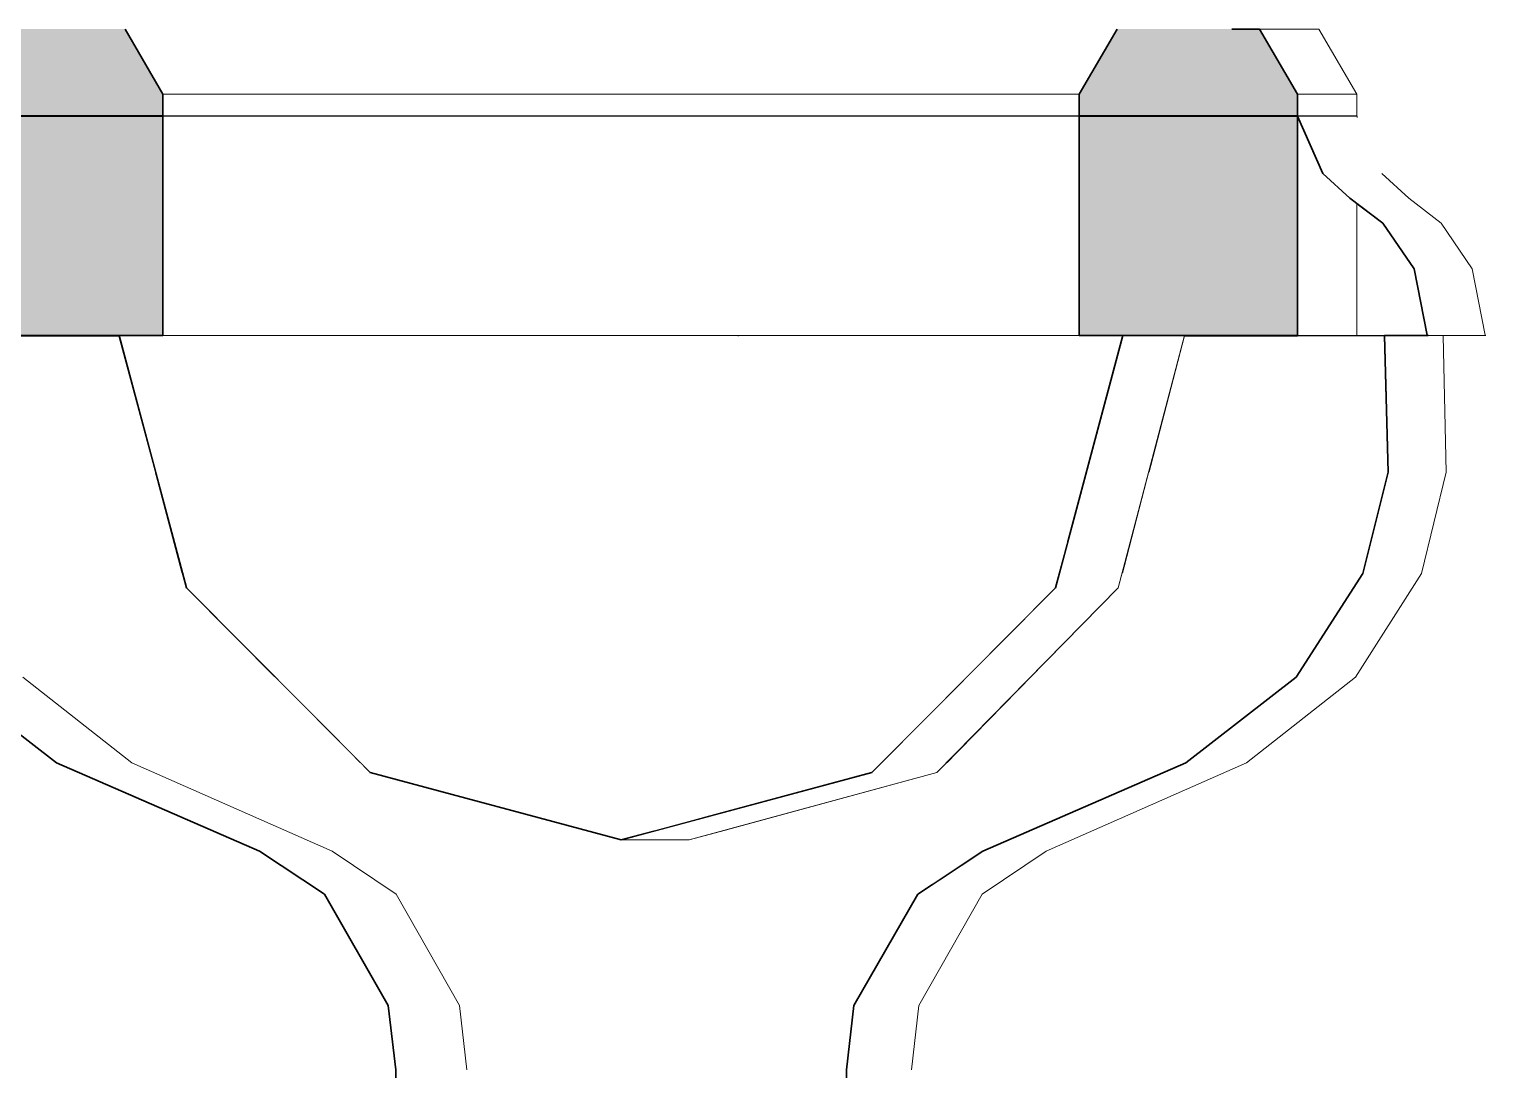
# Model space of a CAD drawing. Header units: millimetres. Extents: x -46169 to 237885, y -84465 to 18123.
# Drawn here: x 173052.6 to 173388.6, y -84152.6 to -83912.6 of the extents above; entities that cross this region are included whole.
import ezdxf

# ---------------------------------------------------------------- set-up
doc = ezdxf.new("R2010")
doc.units = ezdxf.units.MM
doc.header["$MEASUREMENT"] = 0
doc.linetypes.add('Wipeout_Contour', pattern=[1000, 0, -1000])
doc.layers.add('New_A-25-M_Wall_Ext', color=7, linetype='Continuous')
for name, color, linetype, lineweight, true_color in [('New_A-25-M_Wall_Ext_Pen_No__104', 7, 'Continuous', 15, 0xa6a6a6), ('New_A-25-M_Wall_Ext_Pen_No__44', 7, 'Continuous', 35, 0x444444), ('New_A-25-M_Wall_Ext_Pen_No__75', 7, 'Continuous', 20, 0x606060)]:
    doc.layers.add(name, color=color, linetype=linetype, lineweight=lineweight, true_color=true_color)

# ---------------------------------------------------------------- blocks, each defined once
blk = doc.blocks.new('Section Elem_247_3', base_point=(129666.67, -84332.61))
at = {"color": 254, "linetype": 'Wipeout_Contour', "lineweight": 0, "ltscale": 769570.85248}
blk.add_wipeout([(173100.54, -83983.22), (173113.39, -83983.22), (173113.39, -83932.64), (173100.54, -83932.64)], dxfattribs=at).dxf.layer = 'New_A-25-M_Wall_Ext'
at = {"color": 254, "linetype": 'Wipeout_Contour', "lineweight": 0, "ltscale": 1155683.740453765}
blk.add_wipeout([(173345.16, -83983.22), (173358.85, -83983.22), (173358.85, -83952.79), (173357.3, -83951.61), (173351.04, -83945.88), (173345.16, -83932.66)], dxfattribs=at).dxf.layer = 'New_A-25-M_Wall_Ext'
at = {"color": 254, "linetype": 'Wipeout_Contour', "lineweight": 0, "ltscale": 769384.393931}
blk.add_wipeout([(173031.01, -83983.32), (173054.67, -83983.32), (173054.75, -83983.22), (173031.01, -83983.22)], dxfattribs=at).dxf.layer = 'New_A-25-M_Wall_Ext'
at = {"color": 254, "linetype": 'Wipeout_Contour', "lineweight": 0, "ltscale": 577945.665758}
blk.add_wipeout([(173378.71, -83983.22), (173378.72, -83983.32), (173378.81, -83983.32)], dxfattribs=at).dxf.layer = 'New_A-25-M_Wall_Ext'
at = {"color": 254, "linetype": 'Wipeout_Contour', "lineweight": 0, "ltscale": 769517.01724}
blk.add_wipeout([(173083.47, -83983.22), (173100.54, -83983.22), (173100.54, -83932.64), (173083.47, -83932.64)], dxfattribs=at).dxf.layer = 'New_A-25-M_Wall_Ext'
at = {"color": 254, "linetype": 'Wipeout_Contour', "lineweight": 0, "ltscale": 769643.362476}
blk.add_wipeout([(173113.39, -83983.22), (173140.83, -83983.22), (173140.83, -83932.64), (173113.39, -83932.64)], dxfattribs=at).dxf.layer = 'New_A-25-M_Wall_Ext'
at = {"color": 254, "linetype": 'Wipeout_Contour', "lineweight": 0, "ltscale": 770434.248536}
blk.add_wipeout([(173358.85, -83932.66), (173358.89, -83932.74), (173358.95, -83932.74), (173358.85, -83932.65)], dxfattribs=at).dxf.layer = 'New_A-25-M_Wall_Ext'
at = {"color": 254, "linetype": 'Wipeout_Contour', "lineweight": 0, "ltscale": 577861.541722}
blk.add_wipeout([(173358.85, -83957.37), (173364.91, -83957.37), (173358.85, -83952.79)], dxfattribs=at).dxf.layer = 'New_A-25-M_Wall_Ext'
at = {"color": 254, "linetype": 'Wipeout_Contour', "lineweight": 0, "ltscale": 577959.627493}
blk.add_wipeout([(173378.72, -83983.32), (173379.51, -84014.8), (173378.81, -83983.32)], dxfattribs=at).dxf.layer = 'New_A-25-M_Wall_Ext'
at = {"color": 254, "linetype": 'Wipeout_Contour', "lineweight": 0, "ltscale": 769826.378452}
blk.add_wipeout([(173140.83, -83983.22), (173215.09, -83983.22), (173215.09, -83932.64), (173140.83, -83932.64)], dxfattribs=at).dxf.layer = 'New_A-25-M_Wall_Ext'
at = {"color": 254, "linetype": 'Wipeout_Contour', "lineweight": 0, "ltscale": 577825.245061}
blk.add_wipeout([(173358.95, -83932.74), (173358.89, -83932.74), (173358.98, -83932.96)], dxfattribs=at).dxf.layer = 'New_A-25-M_Wall_Ext'
at = {"color": 254, "linetype": 'Wipeout_Contour', "lineweight": 0, "ltscale": 770503.610739}
blk.add_wipeout([(173364.91, -83957.37), (173358.85, -83957.37), (173358.85, -83967.87), (173372.14, -83967.87)], dxfattribs=at).dxf.layer = 'New_A-25-M_Wall_Ext'
at = {"color": 254, "linetype": 'Wipeout_Contour', "lineweight": 0, "ltscale": 770083.828559}
blk.add_wipeout([(173215.09, -83983.22), (173283.88, -83983.22), (173283.88, -83932.64), (173215.09, -83932.64)], dxfattribs=at).dxf.layer = 'New_A-25-M_Wall_Ext'
at = {"color": 254, "linetype": 'Wipeout_Contour', "lineweight": 0, "ltscale": 770534.959369}
blk.add_wipeout([(173358.85, -83983.14), (173375.14, -83983.14), (173372.14, -83967.87), (173358.85, -83967.87)], dxfattribs=at).dxf.layer = 'New_A-25-M_Wall_Ext'
at = {"color": 254, "linetype": 'Wipeout_Contour', "lineweight": 0, "ltscale": 770227.373059}
blk.add_wipeout([(173283.88, -83932.64), (173283.88, -83983.22), (173294.84, -83983.22), (173294.84, -83932.64)], dxfattribs=at).dxf.layer = 'New_A-25-M_Wall_Ext'
at = {"color": 254, "linetype": 'Wipeout_Contour', "lineweight": 0, "ltscale": 770551.072801}
blk.add_wipeout([(173358.85, -83983.22), (173375.34, -83983.22), (173375.14, -83983.14), (173358.85, -83983.14)], dxfattribs=at).dxf.layer = 'New_A-25-M_Wall_Ext'
at = {"color": 254, "linetype": 'Wipeout_Contour', "lineweight": 0, "ltscale": 770065.496748}
blk.add_wipeout([(173216.24, -83983.27), (173242.37, -83998.79), (173246.46, -83983.22), (173216.25, -83983.22)], dxfattribs=at).dxf.layer = 'New_A-25-M_Wall_Ext'
at = {"color": 254, "linetype": 'Wipeout_Contour', "lineweight": 0, "ltscale": 770178.873656}
blk.add_wipeout([(173283.89, -83932.61), (173294.85, -83932.61), (173294.85, -83927.61), (173283.89, -83927.61)], dxfattribs=at).dxf.layer = 'New_A-25-M_Wall_Ext'
at = {"color": 254, "linetype": 'Wipeout_Contour', "lineweight": 0, "ltscale": 770064.012272}
blk.add_wipeout([(173216.2, -83983.31), (173231.18, -84010.18), (173242.37, -83998.79), (173216.24, -83983.27)], dxfattribs=at).dxf.layer = 'New_A-25-M_Wall_Ext'
at = {"color": 254, "linetype": 'Wipeout_Contour', "lineweight": 0, "ltscale": 770484.961174}
blk.add_wipeout([(173331.97, -83983.22), (173332.04, -83983.32), (173365.28, -83983.32), (173365.28, -83983.22)], dxfattribs=at).dxf.layer = 'New_A-25-M_Wall_Ext'
at = {"color": 254, "linetype": 'Wipeout_Contour', "lineweight": 0, "ltscale": 770035.302628}
blk.add_wipeout([(173215.09, -83932.61), (173283.89, -83932.61), (173283.89, -83927.61), (173215.09, -83927.61)], dxfattribs=at).dxf.layer = 'New_A-25-M_Wall_Ext'
at = {"color": 254, "linetype": 'Wipeout_Contour', "lineweight": 0, "ltscale": 770047.540277}
blk.add_wipeout([(173216.15, -83983.32), (173215.9, -84014.35), (173231.18, -84010.18), (173216.2, -83983.31)], dxfattribs=at).dxf.layer = 'New_A-25-M_Wall_Ext'
at = {"color": 254, "linetype": 'Wipeout_Contour', "lineweight": 0, "ltscale": 770188.44445}
blk.add_wipeout([(173242.37, -83998.79), (173271.8, -84017.09), (173280.71, -83983.22), (173246.46, -83983.22)], dxfattribs=at).dxf.layer = 'New_A-25-M_Wall_Ext'
at = {"color": 254, "linetype": 'Wipeout_Contour', "lineweight": 0, "ltscale": 770513.732068}
blk.add_wipeout([(173332.04, -83983.32), (173332.52, -84014.8), (173366.09, -84014.8), (173365.28, -83983.32)], dxfattribs=at).dxf.layer = 'New_A-25-M_Wall_Ext'
at = {"layer": 'New_A-25-M_Wall_Ext_Pen_No__75', "linetype": 'Continuous'}
for p, q in [((173283.88, -83932.64), (173294.84, -83932.64)), ((173283.89, -83932.61), (173294.85, -83932.61)), ((173345.16, -83983.22), (173358.85, -83983.22))]:
    blk.add_line(p, q, dxfattribs=at)
at = {"color": 254, "linetype": 'Wipeout_Contour', "lineweight": 0, "ltscale": 770174.709537}
blk.add_wipeout([(173283.89, -83927.61), (173294.85, -83927.61), (173303.57, -83912.61), (173289.77, -83912.61)], dxfattribs=at).dxf.layer = 'New_A-25-M_Wall_Ext'
at = {"color": 254, "linetype": 'Wipeout_Contour', "lineweight": 0, "ltscale": 769777.81263}
blk.add_wipeout([(173140.83, -83932.61), (173215.09, -83932.61), (173215.09, -83927.61), (173140.83, -83927.61)], dxfattribs=at).dxf.layer = 'New_A-25-M_Wall_Ext'
at = {"color": 254, "linetype": 'Wipeout_Contour', "lineweight": 0, "ltscale": 770018.201392}
blk.add_wipeout([(173216.1, -83983.31), (173200.62, -84010.18), (173215.9, -84014.35), (173216.15, -83983.32)], dxfattribs=at).dxf.layer = 'New_A-25-M_Wall_Ext'
at = {"color": 254, "linetype": 'Wipeout_Contour', "lineweight": 0, "ltscale": 770182.401331}
blk.add_wipeout([(173231.18, -84010.18), (173247.46, -84041.89), (173271.8, -84017.09), (173242.37, -83998.79)], dxfattribs=at).dxf.layer = 'New_A-25-M_Wall_Ext'
at = {"color": 254, "linetype": 'Wipeout_Contour', "lineweight": 0, "ltscale": 770553.924744}
blk.add_wipeout([(173332.52, -84014.8), (173328.56, -84038.12), (173360.28, -84038.12), (173366.09, -84014.8)], dxfattribs=at).dxf.layer = 'New_A-25-M_Wall_Ext'
at = {"layer": 'New_A-25-M_Wall_Ext_Pen_No__44', "linetype": 'Continuous'}
blk.add_line((173303.57, -83912.61), (173294.85, -83927.61), dxfattribs=at)
at = {"layer": 'New_A-25-M_Wall_Ext_Pen_No__75', "linetype": 'Continuous'}
for p, q in [((173215.09, -83932.61), (173283.89, -83932.61)), ((173215.09, -83932.64), (173283.88, -83932.64))]:
    blk.add_line(p, q, dxfattribs=at)
at = {"color": 254, "linetype": 'Wipeout_Contour', "lineweight": 0, "ltscale": 770024.151911}
blk.add_wipeout([(173215.09, -83927.61), (173283.89, -83927.61), (173289.77, -83912.61), (173216.12, -83912.61)], dxfattribs=at).dxf.layer = 'New_A-25-M_Wall_Ext'
at = {"color": 254, "linetype": 'Wipeout_Contour', "lineweight": 0, "ltscale": 769594.769288}
blk.add_wipeout([(173113.38, -83932.61), (173140.83, -83932.61), (173140.83, -83927.61), (173113.38, -83927.61)], dxfattribs=at).dxf.layer = 'New_A-25-M_Wall_Ext'
at = {"color": 254, "linetype": 'Wipeout_Contour', "lineweight": 0, "ltscale": 769987.87467}
blk.add_wipeout([(173216.07, -83983.27), (173189.43, -83998.79), (173200.62, -84010.18), (173216.1, -83983.31)], dxfattribs=at).dxf.layer = 'New_A-25-M_Wall_Ext'
at = {"color": 254, "linetype": 'Wipeout_Contour', "lineweight": 0, "ltscale": 770299.96843}
blk.add_wipeout([(173280.71, -83983.22), (173271.8, -84017.09), (173292.22, -84030.83), (173304.9, -83983.22)], dxfattribs=at).dxf.layer = 'New_A-25-M_Wall_Ext'
at = {"layer": 'New_A-25-M_Wall_Ext_Pen_No__75', "linetype": 'Continuous'}
for p, q in [((173294.85, -83927.61), (173283.89, -83927.61)), ((173140.83, -83932.61), (173215.09, -83932.61)), ((173140.83, -83932.64), (173215.09, -83932.64))]:
    blk.add_line(p, q, dxfattribs=at)
at = {"color": 254, "linetype": 'Wipeout_Contour', "lineweight": 0, "ltscale": 769757.492011}
blk.add_wipeout([(173140.83, -83927.61), (173215.09, -83927.61), (173216.12, -83912.61), (173136.63, -83912.61)], dxfattribs=at).dxf.layer = 'New_A-25-M_Wall_Ext'
at = {"color": 254, "linetype": 'Wipeout_Contour', "lineweight": 0, "ltscale": 769522.249294}
blk.add_wipeout([(173100.53, -83932.61), (173113.38, -83932.61), (173113.38, -83927.61), (173100.53, -83927.61)], dxfattribs=at).dxf.layer = 'New_A-25-M_Wall_Ext'
at = {"color": 254, "linetype": 'Wipeout_Contour', "lineweight": 0, "ltscale": 769962.284554}
blk.add_wipeout([(173216.05, -83983.22), (173185.33, -83983.22), (173189.43, -83998.79), (173216.07, -83983.27)], dxfattribs=at).dxf.layer = 'New_A-25-M_Wall_Ext'
at = {"color": 254, "linetype": 'Wipeout_Contour', "lineweight": 0, "ltscale": 770128.514781}
blk.add_wipeout([(173215.9, -84014.35), (173214.2, -84050.96), (173247.46, -84041.89), (173231.18, -84010.18)], dxfattribs=at).dxf.layer = 'New_A-25-M_Wall_Ext'
at = {"layer": 'New_A-25-M_Wall_Ext_Pen_No__75', "linetype": 'Continuous'}
for p, q in [((173283.89, -83927.61), (173215.09, -83927.61)), ((173113.38, -83932.61), (173140.83, -83932.61)), ((173113.39, -83932.64), (173140.83, -83932.64))]:
    blk.add_line(p, q, dxfattribs=at)
at = {"color": 254, "linetype": 'Wipeout_Contour', "lineweight": 0, "ltscale": 769566.754613}
blk.add_wipeout([(173113.38, -83927.61), (173140.83, -83927.61), (173136.63, -83912.61), (173105.92, -83912.61)], dxfattribs=at).dxf.layer = 'New_A-25-M_Wall_Ext'
at = {"color": 254, "linetype": 'Wipeout_Contour', "lineweight": 0, "ltscale": 769468.409}
blk.add_wipeout([(173083.46, -83932.61), (173100.53, -83932.61), (173100.53, -83927.61), (173083.46, -83927.61)], dxfattribs=at).dxf.layer = 'New_A-25-M_Wall_Ext'
at = {"color": 254, "linetype": 'Wipeout_Contour', "lineweight": 0, "ltscale": 1347514.212140249}
blk.add_wipeout([(173216.25, -83983.22), (173216.05, -83983.22), (173216.07, -83983.27), (173216.1, -83983.31), (173216.15, -83983.32), (173216.2, -83983.31), (173216.24, -83983.27)], dxfattribs=at).dxf.layer = 'New_A-25-M_Wall_Ext'
at = {"color": 254, "linetype": 'Wipeout_Contour', "lineweight": 0, "ltscale": 770040.314388}
blk.add_wipeout([(173200.62, -84010.18), (173180.94, -84041.89), (173214.2, -84050.96), (173215.9, -84014.35)], dxfattribs=at).dxf.layer = 'New_A-25-M_Wall_Ext'
at = {"color": 254, "linetype": 'Wipeout_Contour', "lineweight": 0, "ltscale": 962881.457811}
blk.add_wipeout([(173271.8, -84017.09), (173247.46, -84041.89), (173258.45, -84066.7), (173291.67, -84032.86), (173292.22, -84030.83)], dxfattribs=at).dxf.layer = 'New_A-25-M_Wall_Ext'
at = {"layer": 'New_A-25-M_Wall_Ext_Pen_No__44', "linetype": 'Continuous'}
for p, q in [((173083.46, -83932.61), (173033.14, -83932.61)), ((173083.47, -83932.64), (173033.15, -83932.64))]:
    blk.add_line(p, q, dxfattribs=at)
at = {"layer": 'New_A-25-M_Wall_Ext_Pen_No__75', "linetype": 'Continuous'}
for p, q in [((173215.09, -83927.61), (173140.83, -83927.61)), ((173083.46, -83932.61), (173100.53, -83932.61)), ((173083.47, -83932.64), (173100.54, -83932.64)), ((173100.53, -83932.61), (173113.38, -83932.61)), ((173100.54, -83932.64), (173113.39, -83932.64)), ((173215.09, -83983.22), (173283.88, -83983.22)), ((173216.07, -83983.27), (173216.05, -83983.22)), ((173216.1, -83983.31), (173216.07, -83983.27)), ((173216.15, -83983.32), (173216.1, -83983.31)), ((173216.2, -83983.31), (173216.15, -83983.32)), ((173216.24, -83983.27), (173216.2, -83983.31)), ((173216.25, -83983.22), (173216.24, -83983.27))]:
    blk.add_line(p, q, dxfattribs=at)
at = {"color": 254, "linetype": 'Wipeout_Contour', "lineweight": 0, "ltscale": 769490.408347}
blk.add_wipeout([(173100.53, -83927.61), (173113.38, -83927.61), (173105.92, -83912.61), (173092.04, -83912.61)], dxfattribs=at).dxf.layer = 'New_A-25-M_Wall_Ext'
at = {"color": 254, "linetype": 'Wipeout_Contour', "lineweight": 0, "ltscale": 769943.207268}
blk.add_wipeout([(173189.43, -83998.79), (173156.59, -84017.09), (173180.94, -84041.89), (173200.62, -84010.18)], dxfattribs=at).dxf.layer = 'New_A-25-M_Wall_Ext'
at = {"color": 254, "linetype": 'Wipeout_Contour', "lineweight": 0, "ltscale": 770201.677297}
blk.add_wipeout([(173214.2, -84050.96), (173211.13, -84079.61), (173258.45, -84066.7), (173247.46, -84041.89)], dxfattribs=at).dxf.layer = 'New_A-25-M_Wall_Ext'
at = {"layer": 'New_A-25-M_Wall_Ext_Pen_No__75', "linetype": 'Continuous'}
blk.add_line((173140.83, -83927.61), (173113.38, -83927.61), dxfattribs=at)
at = {"color": 254, "linetype": 'Wipeout_Contour', "lineweight": 0, "ltscale": 769435.467493}
blk.add_wipeout([(173083.46, -83927.61), (173100.53, -83927.61), (173092.04, -83912.61), (173074.75, -83912.61)], dxfattribs=at).dxf.layer = 'New_A-25-M_Wall_Ext'
at = {"color": 254, "linetype": 'Wipeout_Contour', "lineweight": 0, "ltscale": 769862.231255}
blk.add_wipeout([(173185.33, -83983.22), (173147.68, -83983.22), (173156.59, -84017.09), (173189.43, -83998.79)], dxfattribs=at).dxf.layer = 'New_A-25-M_Wall_Ext'
at = {"color": 254, "linetype": 'Wipeout_Contour', "lineweight": 0, "ltscale": 770341.052289}
blk.add_wipeout([(173258.45, -84066.7), (173259.75, -84071.2), (173289.4, -84041.4), (173291.67, -84032.86)], dxfattribs=at).dxf.layer = 'New_A-25-M_Wall_Ext'
at = {"color": 254, "linetype": 'Wipeout_Contour', "lineweight": 0, "ltscale": 770056.285017}
blk.add_wipeout([(173180.94, -84041.89), (173163.8, -84066.7), (173211.13, -84079.61), (173214.2, -84050.96)], dxfattribs=at).dxf.layer = 'New_A-25-M_Wall_Ext'
at = {"layer": 'New_A-25-M_Wall_Ext_Pen_No__104', "linetype": 'Continuous'}
blk.add_hatch(color=256, dxfattribs=at).paths.add_polyline_path([(173083.46, -83932.61), (173083.46, -83927.61), (173074.75, -83912.61), (173041.85, -83912.61), (173033.14, -83927.61), (173033.14, -83932.61)])
at = {"layer": 'New_A-25-M_Wall_Ext_Pen_No__44', "linetype": 'Continuous'}
blk.add_line((173074.75, -83912.61), (173083.46, -83927.61), dxfattribs=at)
at = {"layer": 'New_A-25-M_Wall_Ext_Pen_No__75', "linetype": 'Continuous'}
for p, q in [((173100.53, -83927.61), (173083.46, -83927.61)), ((173113.38, -83927.61), (173100.53, -83927.61))]:
    blk.add_line(p, q, dxfattribs=at)
at = {"color": 254, "linetype": 'Wipeout_Contour', "lineweight": 0, "ltscale": 770376.086271}
blk.add_wipeout([(173303.84, -84041.4), (173319.15, -83983.22), (173304.9, -83983.22), (173289.4, -84041.4)], dxfattribs=at).dxf.layer = 'New_A-25-M_Wall_Ext'
at = {"color": 254, "linetype": 'Wipeout_Contour', "lineweight": 0, "ltscale": 769894.916393}
blk.add_wipeout([(173156.59, -84017.09), (173129.16, -84031.42), (173163.8, -84066.7), (173180.94, -84041.89)], dxfattribs=at).dxf.layer = 'New_A-25-M_Wall_Ext'
at = {"color": 254, "linetype": 'Wipeout_Contour', "lineweight": 0, "ltscale": 962811.868148}
blk.add_wipeout([(173207.52, -84094.63), (173247.03, -84083.99), (173259.75, -84071.2), (173258.45, -84066.7), (173211.13, -84079.61)], dxfattribs=at).dxf.layer = 'New_A-25-M_Wall_Ext'
at = {"layer": 'New_A-25-M_Wall_Ext_Pen_No__44', "linetype": 'Continuous', "flags": 128}
blk.add_lwpolyline([(173294.85, -83927.61), (173294.84, -83932.64), (173294.84, -83983.22)], dxfattribs=at)
at = {"layer": 'New_A-25-M_Wall_Ext_Pen_No__75', "linetype": 'Continuous'}
blk.add_line((173283.88, -83983.22), (173294.84, -83983.22), dxfattribs=at)
at = {"color": 254, "linetype": 'Wipeout_Contour', "lineweight": 0, "ltscale": 769760.426725}
blk.add_wipeout([(173147.68, -83983.22), (173116.48, -83983.22), (173129.16, -84031.42), (173156.59, -84017.09)], dxfattribs=at).dxf.layer = 'New_A-25-M_Wall_Ext'
at = {"color": 254, "linetype": 'Wipeout_Contour', "lineweight": 0, "ltscale": 770401.908761}
blk.add_wipeout([(173319.15, -83983.22), (173319.12, -83983.32), (173332.04, -83983.32), (173331.97, -83983.22)], dxfattribs=at).dxf.layer = 'New_A-25-M_Wall_Ext'
at = {"color": 254, "linetype": 'Wipeout_Contour', "lineweight": 0, "ltscale": 770563.079195}
blk.add_wipeout([(173318.05, -84062), (173344.89, -84062), (173360.28, -84038.12), (173328.56, -84038.12)], dxfattribs=at).dxf.layer = 'New_A-25-M_Wall_Ext'
at = {"color": 254, "linetype": 'Wipeout_Contour', "lineweight": 0, "ltscale": 770360.545408}
blk.add_wipeout([(173262.02, -84083.99), (173303.84, -84041.4), (173289.4, -84041.4), (173247.03, -84083.99)], dxfattribs=at).dxf.layer = 'New_A-25-M_Wall_Ext'
at = {"color": 254, "linetype": 'Wipeout_Contour', "lineweight": 0, "ltscale": 962600.212216}
blk.add_wipeout([(173151.53, -84081.24), (173204.03, -84095.57), (173207.52, -84094.63), (173211.13, -84079.61), (173163.8, -84066.7)], dxfattribs=at).dxf.layer = 'New_A-25-M_Wall_Ext'
at = {"layer": 'New_A-25-M_Wall_Ext_Pen_No__75', "linetype": 'Continuous'}
blk.add_line((173140.83, -83983.22), (173215.09, -83983.22), dxfattribs=at)
at = {"color": 254, "linetype": 'Wipeout_Contour', "lineweight": 0, "ltscale": 770422.143402}
blk.add_wipeout([(173319.12, -83983.32), (173310.84, -84014.8), (173332.52, -84014.8), (173332.04, -83983.32)], dxfattribs=at).dxf.layer = 'New_A-25-M_Wall_Ext'
at = {"color": 254, "linetype": 'Wipeout_Contour', "lineweight": 0, "ltscale": 769854.523019}
blk.add_wipeout([(173129.16, -84031.42), (173110.85, -84039.82), (173151.53, -84081.24), (173163.8, -84066.7)], dxfattribs=at).dxf.layer = 'New_A-25-M_Wall_Ext'
at = {"color": 254, "linetype": 'Wipeout_Contour', "lineweight": 0, "ltscale": 770539.398184}
blk.add_wipeout([(173300.66, -84081.81), (173319.41, -84081.81), (173344.89, -84062), (173318.05, -84062)], dxfattribs=at).dxf.layer = 'New_A-25-M_Wall_Ext'
at = {"layer": 'New_A-25-M_Wall_Ext_Pen_No__44', "linetype": 'Continuous'}
blk.add_line((173345.16, -83983.22), (173294.84, -83983.22), dxfattribs=at)
at = {"color": 254, "linetype": 'Wipeout_Contour', "lineweight": 0, "ltscale": 769682.740925}
blk.add_wipeout([(173116.48, -83983.22), (173095.96, -83983.22), (173110.85, -84039.82), (173129.16, -84031.42)], dxfattribs=at).dxf.layer = 'New_A-25-M_Wall_Ext'
at = {"color": 254, "linetype": 'Wipeout_Contour', "lineweight": 0, "ltscale": 770454.089117}
blk.add_wipeout([(173310.84, -84014.8), (173304.7, -84038.12), (173328.56, -84038.12), (173332.52, -84014.8)], dxfattribs=at).dxf.layer = 'New_A-25-M_Wall_Ext'
at = {"color": 254, "linetype": 'Wipeout_Contour', "lineweight": 0, "ltscale": 770045.993456}
blk.add_wipeout([(173151.53, -84081.24), (173147.77, -84083.99), (173197.08, -84097.45), (173204.03, -84095.57)], dxfattribs=at).dxf.layer = 'New_A-25-M_Wall_Ext'
at = {"color": 254, "linetype": 'Wipeout_Contour', "lineweight": 0, "ltscale": 770465.045432}
blk.add_wipeout([(173268.69, -84102.13), (173272.57, -84102.13), (173319.41, -84081.81), (173300.66, -84081.81)], dxfattribs=at).dxf.layer = 'New_A-25-M_Wall_Ext'
at = {"layer": 'New_A-25-M_Wall_Ext_Pen_No__75', "linetype": 'Continuous'}
blk.add_line((173113.39, -83983.22), (173140.83, -83983.22), dxfattribs=at)
at = {"color": 254, "linetype": 'Wipeout_Contour', "lineweight": 0, "ltscale": 769831.248324}
blk.add_wipeout([(173110.85, -84039.82), (173105.95, -84041.4), (173147.77, -84083.99), (173151.53, -84081.24)], dxfattribs=at).dxf.layer = 'New_A-25-M_Wall_Ext'
at = {"color": 254, "linetype": 'Wipeout_Contour', "lineweight": 0, "ltscale": 963063.784857}
blk.add_wipeout([(173303.84, -84041.4), (173283.61, -84062), (173318.05, -84062), (173328.56, -84038.12), (173304.7, -84038.12)], dxfattribs=at).dxf.layer = 'New_A-25-M_Wall_Ext'
at = {"color": 254, "linetype": 'Wipeout_Contour', "lineweight": 0, "ltscale": 770232.138677}
blk.add_wipeout([(173204.89, -84099.58), (173262.02, -84083.99), (173247.03, -84083.99), (173189.16, -84099.58)], dxfattribs=at).dxf.layer = 'New_A-25-M_Wall_Ext'
at = {"color": 254, "linetype": 'Wipeout_Contour', "lineweight": 0, "ltscale": 577802.628535}
blk.add_wipeout([(173268.69, -84102.13), (173260.35, -84110.24), (173272.57, -84102.13)], dxfattribs=at).dxf.layer = 'New_A-25-M_Wall_Ext'
at = {"layer": 'New_A-25-M_Wall_Ext_Pen_No__44', "linetype": 'Continuous'}
blk.add_line((173289.4, -84041.4), (173304.9, -83983.22), dxfattribs=at)
at = {"layer": 'New_A-25-M_Wall_Ext_Pen_No__75', "linetype": 'Continuous'}
blk.add_line((173319.15, -83983.22), (173303.84, -84041.4), dxfattribs=at)
at = {"color": 254, "linetype": 'Wipeout_Contour', "lineweight": 0, "ltscale": 769643.061056}
blk.add_wipeout([(173095.96, -83983.22), (173090.64, -83983.22), (173105.95, -84041.4), (173110.85, -84039.82)], dxfattribs=at).dxf.layer = 'New_A-25-M_Wall_Ext'
at = {"color": 254, "linetype": 'Wipeout_Contour', "lineweight": 0, "ltscale": 770434.356878}
blk.add_wipeout([(173283.61, -84062), (173264.16, -84081.81), (173300.66, -84081.81), (173318.05, -84062)], dxfattribs=at).dxf.layer = 'New_A-25-M_Wall_Ext'
at = {"color": 254, "linetype": 'Wipeout_Contour', "lineweight": 0, "ltscale": 770017.097791}
blk.add_wipeout([(173131.28, -84083.99), (173189.16, -84099.58), (173197.08, -84097.45), (173147.77, -84083.99)], dxfattribs=at).dxf.layer = 'New_A-25-M_Wall_Ext'
at = {"color": 254, "linetype": 'Wipeout_Contour', "lineweight": 0, "ltscale": 769795.224909}
blk.add_wipeout([(173105.95, -84041.4), (173088.91, -84041.4), (173131.28, -84083.99), (173147.77, -84083.99)], dxfattribs=at).dxf.layer = 'New_A-25-M_Wall_Ext'
at = {"color": 254, "linetype": 'Wipeout_Contour', "lineweight": 0, "ltscale": 1155498.127314147}
blk.add_wipeout([(173212.57, -84102.13), (173268.69, -84102.13), (173300.66, -84081.81), (173264.16, -84081.81), (173262.02, -84083.99), (173213.87, -84097.13)], dxfattribs=at).dxf.layer = 'New_A-25-M_Wall_Ext'
at = {"color": 254, "linetype": 'Wipeout_Contour', "lineweight": 0, "ltscale": 769603.76233}
blk.add_wipeout([(173090.64, -83983.22), (173073.41, -83983.22), (173088.91, -84041.4), (173105.95, -84041.4)], dxfattribs=at).dxf.layer = 'New_A-25-M_Wall_Ext'
at = {"layer": 'New_A-25-M_Wall_Ext_Pen_No__75', "linetype": 'Continuous'}
blk.add_line((173100.54, -83983.22), (173113.39, -83983.22), dxfattribs=at)
at = {"color": 254, "linetype": 'Wipeout_Contour', "lineweight": 0, "ltscale": 769460.700424}
blk.add_wipeout([(173054.67, -83983.32), (173073.43, -83983.32), (173073.41, -83983.22), (173054.75, -83983.22)], dxfattribs=at).dxf.layer = 'New_A-25-M_Wall_Ext'
at = {"color": 254, "linetype": 'Wipeout_Contour', "lineweight": 0, "ltscale": 769410.640094}
blk.add_wipeout([(173030.21, -84014.8), (173054.08, -84014.8), (173054.67, -83983.32), (173031.01, -83983.32)], dxfattribs=at).dxf.layer = 'New_A-25-M_Wall_Ext'
at = {"color": 254, "linetype": 'Wipeout_Contour', "lineweight": 0, "ltscale": 769495.498661}
blk.add_wipeout([(173054.08, -84014.8), (173081.82, -84014.8), (173073.43, -83983.32), (173054.67, -83983.32)], dxfattribs=at).dxf.layer = 'New_A-25-M_Wall_Ext'
at = {"layer": 'New_A-25-M_Wall_Ext_Pen_No__104', "linetype": 'Continuous'}
blk.add_hatch(color=256, dxfattribs=at).paths.add_polyline_path([(173033.15, -83983.22), (173083.47, -83983.22), (173083.47, -83932.64), (173033.15, -83932.64)])
at = {"layer": 'New_A-25-M_Wall_Ext_Pen_No__44', "linetype": 'Continuous'}
blk.add_line((173083.47, -83983.22), (173033.15, -83983.22), dxfattribs=at)
at = {"layer": 'New_A-25-M_Wall_Ext_Pen_No__44', "linetype": 'Continuous', "flags": 128}
blk.add_lwpolyline([(173083.46, -83927.61), (173083.46, -83932.61), (173083.47, -83983.22)], dxfattribs=at)
at = {"layer": 'New_A-25-M_Wall_Ext_Pen_No__75', "linetype": 'Continuous'}
blk.add_line((173083.47, -83983.22), (173100.54, -83983.22), dxfattribs=at)
at = {"color": 254, "linetype": 'Wipeout_Contour', "lineweight": 0, "ltscale": 769466.743129}
blk.add_wipeout([(173054.08, -84014.8), (173030.21, -84014.8), (173035.95, -84038.12), (173058.91, -84038.12)], dxfattribs=at).dxf.layer = 'New_A-25-M_Wall_Ext'
at = {"color": 254, "linetype": 'Wipeout_Contour', "lineweight": 0, "ltscale": 769560.096959}
blk.add_wipeout([(173054.08, -84014.8), (173058.91, -84038.12), (173088.04, -84038.12), (173081.82, -84014.8)], dxfattribs=at).dxf.layer = 'New_A-25-M_Wall_Ext'
at = {"color": 254, "linetype": 'Wipeout_Contour', "lineweight": 0, "ltscale": 769542.641987}
blk.add_wipeout([(173058.91, -84038.12), (173035.95, -84038.12), (173051.13, -84062), (173071.72, -84062)], dxfattribs=at).dxf.layer = 'New_A-25-M_Wall_Ext'
at = {"color": 254, "linetype": 'Wipeout_Contour', "lineweight": 0, "ltscale": 962054.803757}
blk.add_wipeout([(173088.04, -84038.12), (173058.91, -84038.12), (173071.72, -84062), (173109.41, -84062), (173088.91, -84041.4)], dxfattribs=at).dxf.layer = 'New_A-25-M_Wall_Ext'
at = {"layer": 'New_A-25-M_Wall_Ext_Pen_No__44', "linetype": 'Continuous'}
blk.add_line((173073.41, -83983.22), (173088.91, -84041.4), dxfattribs=at)
at = {"color": 254, "linetype": 'Wipeout_Contour', "lineweight": 0, "ltscale": 769647.685351}
blk.add_wipeout([(173071.72, -84062), (173051.13, -84062), (173076.29, -84081.81), (173092.93, -84081.81)], dxfattribs=at).dxf.layer = 'New_A-25-M_Wall_Ext'
at = {"color": 254, "linetype": 'Wipeout_Contour', "lineweight": 0, "ltscale": 962211.218163}
blk.add_wipeout([(173071.72, -84062), (173092.93, -84081.81), (173128.49, -84081.81), (173127.34, -84080.03), (173109.41, -84062)], dxfattribs=at).dxf.layer = 'New_A-25-M_Wall_Ext'
at = {"color": 254, "linetype": 'Wipeout_Contour', "lineweight": 0, "ltscale": 769801.087598}
blk.add_wipeout([(173092.93, -84081.81), (173076.29, -84081.81), (173122.53, -84102.13), (173131.93, -84102.13)], dxfattribs=at).dxf.layer = 'New_A-25-M_Wall_Ext'
at = {"color": 254, "linetype": 'Wipeout_Contour', "lineweight": 0, "ltscale": 769874.44325}
blk.add_wipeout([(173128.49, -84081.81), (173092.93, -84081.81), (173131.93, -84102.13), (173152.01, -84102.13)], dxfattribs=at).dxf.layer = 'New_A-25-M_Wall_Ext'
at = {"color": 254, "linetype": 'Wipeout_Contour', "lineweight": 0, "ltscale": 577397.336333}
blk.add_wipeout([(173129.11, -84081.81), (173127.34, -84080.03), (173128.49, -84081.81)], dxfattribs=at).dxf.layer = 'New_A-25-M_Wall_Ext'
at = {"color": 254, "linetype": 'Wipeout_Contour', "lineweight": 0, "ltscale": 769928.70381}
blk.add_wipeout([(173131.93, -84102.13), (173122.53, -84102.13), (173137.3, -84112.07), (173144.38, -84112.07)], dxfattribs=at).dxf.layer = 'New_A-25-M_Wall_Ext'
at = {"color": 254, "linetype": 'Wipeout_Contour', "lineweight": 0, "ltscale": 769975.141103}
blk.add_wipeout([(173152.01, -84102.13), (173131.93, -84102.13), (173144.38, -84112.07), (173159.52, -84112.07)], dxfattribs=at).dxf.layer = 'New_A-25-M_Wall_Ext'
at = {"color": 254, "linetype": 'Wipeout_Contour', "lineweight": 0, "ltscale": 1540070.561596277}
blk.add_wipeout([(173129.11, -84081.81), (173128.49, -84081.81), (173152.01, -84102.13), (173212.57, -84102.13), (173213.87, -84097.13), (173204.89, -84099.58), (173189.16, -84099.58), (173131.28, -84083.99)], dxfattribs=at).dxf.layer = 'New_A-25-M_Wall_Ext'
at = {"color": 254, "linetype": 'Wipeout_Contour', "lineweight": 0, "ltscale": 770008.463524}
blk.add_wipeout([(173144.38, -84112.07), (173137.3, -84112.07), (173151.86, -84137.75), (173156.66, -84137.75)], dxfattribs=at).dxf.layer = 'New_A-25-M_Wall_Ext'
at = {"layer": 'New_A-25-M_Wall_Ext_Pen_No__44', "linetype": 'Continuous'}
for p, q in [((173131.28, -84083.99), (173189.16, -84099.58)), ((173189.16, -84099.58), (173247.03, -84083.99))]:
    blk.add_line(p, q, dxfattribs=at)
at = {"layer": 'New_A-25-M_Wall_Ext_Pen_No__75', "linetype": 'Continuous'}
for p, q in [((173262.02, -84083.99), (173204.89, -84099.58)), ((173204.89, -84099.58), (173189.16, -84099.58))]:
    blk.add_line(p, q, dxfattribs=at)
at = {"color": 254, "linetype": 'Wipeout_Contour', "lineweight": 0, "ltscale": 962898.026433}
blk.add_wipeout([(173212.57, -84102.13), (173210.88, -84112.07), (173257.6, -84112.07), (173260.35, -84110.24), (173268.69, -84102.13)], dxfattribs=at).dxf.layer = 'New_A-25-M_Wall_Ext'
at = {"color": 254, "linetype": 'Wipeout_Contour', "lineweight": 0, "ltscale": 770041.909602}
blk.add_wipeout([(173159.52, -84112.07), (173144.38, -84112.07), (173156.66, -84137.75), (173166.92, -84137.75)], dxfattribs=at).dxf.layer = 'New_A-25-M_Wall_Ext'
at = {"color": 254, "linetype": 'Wipeout_Contour', "lineweight": 0, "ltscale": 770107.576467}
blk.add_wipeout([(173152.01, -84102.13), (173159.52, -84112.07), (173210.88, -84112.07), (173212.57, -84102.13)], dxfattribs=at).dxf.layer = 'New_A-25-M_Wall_Ext'
at = {"color": 254, "linetype": 'Wipeout_Contour', "lineweight": 0, "ltscale": 770070.91505}
blk.add_wipeout([(173156.66, -84137.75), (173151.86, -84137.75), (173153.56, -84152.58), (173158.1, -84152.58)], dxfattribs=at).dxf.layer = 'New_A-25-M_Wall_Ext'
at = {"color": 254, "linetype": 'Wipeout_Contour', "lineweight": 0, "ltscale": 770305.962154}
blk.add_wipeout([(173209.22, -84137.75), (173242.85, -84137.75), (173257.6, -84112.07), (173210.88, -84112.07)], dxfattribs=at).dxf.layer = 'New_A-25-M_Wall_Ext'
at = {"color": 254, "linetype": 'Wipeout_Contour', "lineweight": 0, "ltscale": 770033.075368}
blk.add_wipeout([(173137.19, -84152.58), (173153.56, -84152.58), (173151.86, -84137.75), (173135.46, -84137.75)], dxfattribs=at).dxf.layer = 'New_A-25-M_Wall_Ext'
at = {"color": 254, "linetype": 'Wipeout_Contour', "lineweight": 0, "ltscale": 770097.250117}
blk.add_wipeout([(173166.92, -84137.75), (173156.66, -84137.75), (173158.1, -84152.58), (173167.79, -84152.58)], dxfattribs=at).dxf.layer = 'New_A-25-M_Wall_Ext'
at = {"color": 254, "linetype": 'Wipeout_Contour', "lineweight": 0, "ltscale": 769968.201525}
blk.add_wipeout([(173135.46, -84137.75), (173151.86, -84137.75), (173137.3, -84112.07), (173120.71, -84112.07)], dxfattribs=at).dxf.layer = 'New_A-25-M_Wall_Ext'
at = {"color": 254, "linetype": 'Wipeout_Contour', "lineweight": 0, "ltscale": 770149.092036}
blk.add_wipeout([(173159.52, -84112.07), (173166.92, -84137.75), (173209.22, -84137.75), (173210.88, -84112.07)], dxfattribs=at).dxf.layer = 'New_A-25-M_Wall_Ext'
at = {"layer": 'New_A-25-M_Wall_Ext_Pen_No__75', "linetype": 'Continuous'}
blk.add_line((173151.86, -84137.75), (173153.56, -84152.58), dxfattribs=at)
at = {"color": 254, "linetype": 'Wipeout_Contour', "lineweight": 0, "ltscale": 769883.950502}
blk.add_wipeout([(173120.71, -84112.07), (173137.3, -84112.07), (173122.53, -84102.13), (173105.74, -84102.13)], dxfattribs=at).dxf.layer = 'New_A-25-M_Wall_Ext'
at = {"color": 254, "linetype": 'Wipeout_Contour', "lineweight": 0, "ltscale": 770324.664512}
blk.add_wipeout([(173209.02, -84152.58), (173241.12, -84152.58), (173242.85, -84137.75), (173209.22, -84137.75)], dxfattribs=at).dxf.layer = 'New_A-25-M_Wall_Ext'
at = {"layer": 'New_A-25-M_Wall_Ext_Pen_No__44', "linetype": 'Continuous', "flags": 128}
blk.add_lwpolyline([(173141.15, -84217.89), (173137.22, -84203.17), (173137.19, -84152.58), (173135.46, -84137.75), (173120.71, -84112.07)], dxfattribs=at)
at = {"layer": 'New_A-25-M_Wall_Ext_Pen_No__75', "linetype": 'Continuous'}
blk.add_line((173137.3, -84112.07), (173151.86, -84137.75), dxfattribs=at)
at = {"color": 254, "linetype": 'Wipeout_Contour', "lineweight": 0, "ltscale": 769747.036399}
blk.add_wipeout([(173105.74, -84102.13), (173122.53, -84102.13), (173076.29, -84081.81), (173058.9, -84081.81)], dxfattribs=at).dxf.layer = 'New_A-25-M_Wall_Ext'
at = {"color": 254, "linetype": 'Wipeout_Contour', "lineweight": 0, "ltscale": 770190.354413}
blk.add_wipeout([(173166.92, -84137.75), (173167.79, -84152.58), (173209.02, -84152.58), (173209.22, -84137.75)], dxfattribs=at).dxf.layer = 'New_A-25-M_Wall_Ext'
at = {"color": 254, "linetype": 'Wipeout_Contour', "lineweight": 0, "ltscale": 770410.777338}
blk.add_wipeout([(173242.85, -84137.75), (173241.12, -84152.58), (173256.16, -84152.58), (173257.86, -84137.75)], dxfattribs=at).dxf.layer = 'New_A-25-M_Wall_Ext'
at = {"layer": 'New_A-25-M_Wall_Ext_Pen_No__44', "linetype": 'Continuous'}
blk.add_line((173088.91, -84041.4), (173131.28, -84083.99), dxfattribs=at)
at = {"layer": 'New_A-25-M_Wall_Ext_Pen_No__75', "linetype": 'Continuous'}
blk.add_line((173122.53, -84102.13), (173137.3, -84112.07), dxfattribs=at)
at = {"color": 254, "linetype": 'Wipeout_Contour', "lineweight": 0, "ltscale": 769582.700767}
blk.add_wipeout([(173058.9, -84081.81), (173076.29, -84081.81), (173051.13, -84062), (173033.42, -84062)], dxfattribs=at).dxf.layer = 'New_A-25-M_Wall_Ext'
at = {"color": 254, "linetype": 'Wipeout_Contour', "lineweight": 0, "ltscale": 770404.832009}
blk.add_wipeout([(173257.6, -84112.07), (173242.85, -84137.75), (173257.86, -84137.75), (173272.42, -84112.07)], dxfattribs=at).dxf.layer = 'New_A-25-M_Wall_Ext'
at = {"layer": 'New_A-25-M_Wall_Ext_Pen_No__44', "linetype": 'Continuous', "flags": 128}
blk.add_lwpolyline([(173120.71, -84112.07), (173105.74, -84102.13), (173058.9, -84081.81), (173033.42, -84062), (173018.03, -84038.12), (173012.22, -84014.8), (173013.03, -83983.22)], dxfattribs=at)
at = {"layer": 'New_A-25-M_Wall_Ext_Pen_No__75', "linetype": 'Continuous'}
for p, q in [((173051.13, -84062), (173076.29, -84081.81)), ((173076.29, -84081.81), (173122.53, -84102.13)), ((173257.86, -84137.75), (173256.16, -84152.58))]:
    blk.add_line(p, q, dxfattribs=at)
at = {"color": 254, "linetype": 'Wipeout_Contour', "lineweight": 0, "ltscale": 770426.836939}
blk.add_wipeout([(173272.57, -84102.13), (173257.6, -84112.07), (173272.42, -84112.07), (173287.2, -84102.13)], dxfattribs=at).dxf.layer = 'New_A-25-M_Wall_Ext'
at = {"layer": 'New_A-25-M_Wall_Ext_Pen_No__44', "linetype": 'Continuous', "flags": 128}
blk.add_lwpolyline([(173257.6, -84112.07), (173242.85, -84137.75), (173241.12, -84152.58), (173241.09, -84203.17), (173237.16, -84217.89)], dxfattribs=at)
at = {"layer": 'New_A-25-M_Wall_Ext_Pen_No__75', "linetype": 'Continuous'}
blk.add_line((173272.42, -84112.07), (173257.86, -84137.75), dxfattribs=at)
at = {"color": 254, "linetype": 'Wipeout_Contour', "lineweight": 0, "ltscale": 770510.90759}
blk.add_wipeout([(173319.41, -84081.81), (173272.57, -84102.13), (173287.2, -84102.13), (173333.43, -84081.81)], dxfattribs=at).dxf.layer = 'New_A-25-M_Wall_Ext'
at = {"layer": 'New_A-25-M_Wall_Ext_Pen_No__44', "linetype": 'Continuous'}
blk.add_line((173247.03, -84083.99), (173289.4, -84041.4), dxfattribs=at)
at = {"layer": 'New_A-25-M_Wall_Ext_Pen_No__75', "linetype": 'Continuous'}
for p, q in [((173303.84, -84041.4), (173262.02, -84083.99)), ((173287.2, -84102.13), (173272.42, -84112.07))]:
    blk.add_line(p, q, dxfattribs=at)
at = {"color": 254, "linetype": 'Wipeout_Contour', "lineweight": 0, "ltscale": 770605.182422}
blk.add_wipeout([(173344.89, -84062), (173319.41, -84081.81), (173333.43, -84081.81), (173358.59, -84062)], dxfattribs=at).dxf.layer = 'New_A-25-M_Wall_Ext'
at = {"layer": 'New_A-25-M_Wall_Ext_Pen_No__75', "linetype": 'Continuous'}
blk.add_line((173333.43, -84081.81), (173287.2, -84102.13), dxfattribs=at)
at = {"color": 254, "linetype": 'Wipeout_Contour', "lineweight": 0, "ltscale": 770640.129477}
blk.add_wipeout([(173344.89, -84062), (173358.59, -84062), (173373.78, -84038.12), (173360.28, -84038.12)], dxfattribs=at).dxf.layer = 'New_A-25-M_Wall_Ext'
at = {"layer": 'New_A-25-M_Wall_Ext_Pen_No__75', "linetype": 'Continuous'}
blk.add_line((173358.59, -84062), (173333.43, -84081.81), dxfattribs=at)
at = {"color": 254, "linetype": 'Wipeout_Contour', "lineweight": 0, "ltscale": 770636.85101}
blk.add_wipeout([(173366.09, -84014.8), (173360.28, -84038.12), (173373.78, -84038.12), (173379.51, -84014.8)], dxfattribs=at).dxf.layer = 'New_A-25-M_Wall_Ext'
at = {"layer": 'New_A-25-M_Wall_Ext_Pen_No__75', "linetype": 'Continuous'}
blk.add_line((173373.78, -84038.12), (173358.59, -84062), dxfattribs=at)
at = {"color": 254, "linetype": 'Wipeout_Contour', "lineweight": 0, "ltscale": 770597.920414}
blk.add_wipeout([(173378.71, -83983.22), (173365.28, -83983.22), (173366.09, -84014.8), (173379.51, -84014.8)], dxfattribs=at).dxf.layer = 'New_A-25-M_Wall_Ext'
at = {"layer": 'New_A-25-M_Wall_Ext_Pen_No__44', "linetype": 'Continuous', "flags": 128}
blk.add_lwpolyline([(173365.28, -83983.22), (173366.09, -84014.8), (173360.28, -84038.12), (173344.89, -84062), (173319.41, -84081.81), (173272.57, -84102.13), (173257.6, -84112.07)], dxfattribs=at)
at = {"layer": 'New_A-25-M_Wall_Ext_Pen_No__75', "linetype": 'Continuous'}
for p, q in [((173365.28, -83983.22), (173358.85, -83983.22)), ((173379.51, -84014.8), (173373.78, -84038.12))]:
    blk.add_line(p, q, dxfattribs=at)
at = {"color": 254, "linetype": 'Wipeout_Contour', "lineweight": 0, "ltscale": 770604.507864}
blk.add_wipeout([(173375.14, -83983.14), (173375.34, -83983.22), (173388.65, -83983.22), (173388.45, -83983.14)], dxfattribs=at).dxf.layer = 'New_A-25-M_Wall_Ext'
at = {"color": 254, "linetype": 'Wipeout_Contour', "lineweight": 0, "ltscale": 770585.392583}
blk.add_wipeout([(173372.14, -83967.87), (173375.14, -83983.14), (173388.45, -83983.14), (173385.48, -83967.87)], dxfattribs=at).dxf.layer = 'New_A-25-M_Wall_Ext'
at = {"layer": 'New_A-25-M_Wall_Ext_Pen_No__44', "linetype": 'Continuous'}
for p, q in [((173375.14, -83983.14), (173375.34, -83983.22)), ((173375.34, -83983.22), (173365.28, -83983.22))]:
    blk.add_line(p, q, dxfattribs=at)
at = {"layer": 'New_A-25-M_Wall_Ext_Pen_No__75', "linetype": 'Continuous'}
for p, q in [((173388.45, -83983.14), (173388.65, -83983.22)), ((173365.28, -83983.22), (173375.34, -83983.22)), ((173375.34, -83983.22), (173388.65, -83983.22)), ((173378.71, -83983.22), (173378.81, -83983.32)), ((173378.81, -83983.32), (173379.51, -84014.8))]:
    blk.add_line(p, q, dxfattribs=at)
at = {"color": 254, "linetype": 'Wipeout_Contour', "lineweight": 0, "ltscale": 770544.631965}
blk.add_wipeout([(173378.35, -83957.37), (173364.91, -83957.37), (173372.14, -83967.87), (173385.48, -83967.87)], dxfattribs=at).dxf.layer = 'New_A-25-M_Wall_Ext'
at = {"layer": 'New_A-25-M_Wall_Ext_Pen_No__75', "linetype": 'Continuous'}
blk.add_line((173385.48, -83967.87), (173388.45, -83983.14), dxfattribs=at)
at = {"color": 254, "linetype": 'Wipeout_Contour', "lineweight": 0, "ltscale": 770503.920972}
blk.add_wipeout([(173370.84, -83951.61), (173357.3, -83951.61), (173364.91, -83957.37), (173378.35, -83957.37)], dxfattribs=at).dxf.layer = 'New_A-25-M_Wall_Ext'
at = {"layer": 'New_A-25-M_Wall_Ext_Pen_No__75', "linetype": 'Continuous'}
blk.add_line((173378.35, -83957.37), (173385.48, -83967.87), dxfattribs=at)
at = {"color": 254, "linetype": 'Wipeout_Contour', "lineweight": 0, "ltscale": 770469.096023}
blk.add_wipeout([(173364.66, -83945.88), (173351.04, -83945.88), (173357.3, -83951.61), (173370.84, -83951.61)], dxfattribs=at).dxf.layer = 'New_A-25-M_Wall_Ext'
at = {"layer": 'New_A-25-M_Wall_Ext_Pen_No__75', "linetype": 'Continuous'}
for p, q in [((173358.85, -83983.22), (173358.85, -83952.79)), ((173370.84, -83951.61), (173378.35, -83957.37))]:
    blk.add_line(p, q, dxfattribs=at)
at = {"color": 254, "linetype": 'Wipeout_Contour', "lineweight": 0, "ltscale": 963027.116455}
blk.add_wipeout([(173345.16, -83932.66), (173351.04, -83945.88), (173364.66, -83945.88), (173358.85, -83932.64), (173345.16, -83932.64)], dxfattribs=at).dxf.layer = 'New_A-25-M_Wall_Ext'
at = {"layer": 'New_A-25-M_Wall_Ext_Pen_No__75', "linetype": 'Continuous'}
blk.add_line((173364.66, -83945.88), (173370.84, -83951.61), dxfattribs=at)
at = {"color": 254, "linetype": 'Wipeout_Contour', "lineweight": 0, "ltscale": 770404.426724}
blk.add_wipeout([(173345.18, -83932.61), (173358.87, -83932.61), (173358.87, -83927.61), (173345.18, -83927.61)], dxfattribs=at).dxf.layer = 'New_A-25-M_Wall_Ext'
at = {"layer": 'New_A-25-M_Wall_Ext_Pen_No__104', "linetype": 'Continuous'}
blk.add_hatch(color=256, dxfattribs=at).paths.add_polyline_path([(173345.16, -83983.22), (173345.16, -83932.64), (173294.84, -83932.64), (173294.84, -83983.22)])
at = {"layer": 'New_A-25-M_Wall_Ext_Pen_No__44', "linetype": 'Continuous'}
for p, q in [((173345.16, -83932.64), (173294.84, -83932.64)), ((173345.18, -83932.61), (173294.85, -83932.61))]:
    blk.add_line(p, q, dxfattribs=at)
at = {"layer": 'New_A-25-M_Wall_Ext_Pen_No__44', "linetype": 'Continuous', "flags": 128}
blk.add_lwpolyline([(173345.15, -83932.64), (173351.04, -83945.88), (173357.3, -83951.61), (173364.91, -83957.37), (173372.14, -83967.87), (173375.14, -83983.14)], dxfattribs=at)
at = {"layer": 'New_A-25-M_Wall_Ext_Pen_No__75', "linetype": 'Continuous'}
for p, q in [((173345.16, -83932.64), (173358.85, -83932.64)), ((173345.18, -83932.61), (173358.87, -83932.61)), ((173358.85, -83932.65), (173358.95, -83932.74)), ((173358.95, -83932.74), (173358.98, -83932.96))]:
    blk.add_line(p, q, dxfattribs=at)
at = {"color": 254, "linetype": 'Wipeout_Contour', "lineweight": 0, "ltscale": 770371.303782}
blk.add_wipeout([(173345.18, -83927.61), (173358.87, -83927.61), (173350.15, -83912.61), (173336.46, -83912.61)], dxfattribs=at).dxf.layer = 'New_A-25-M_Wall_Ext'
at = {"layer": 'New_A-25-M_Wall_Ext_Pen_No__104', "linetype": 'Continuous'}
blk.add_hatch(color=256, dxfattribs=at).paths.add_polyline_path([(173345.18, -83932.61), (173345.18, -83927.61), (173336.46, -83912.61), (173303.57, -83912.61), (173294.85, -83927.61), (173294.85, -83932.61)])
at = {"layer": 'New_A-25-M_Wall_Ext_Pen_No__44', "linetype": 'Continuous'}
for q in [(173330.08, -83912.61), (173345.18, -83927.61)]:
    blk.add_line((173336.46, -83912.61), q, dxfattribs=at)
at = {"layer": 'New_A-25-M_Wall_Ext_Pen_No__44', "linetype": 'Continuous', "flags": 128}
blk.add_lwpolyline([(173345.18, -83927.61), (173345.16, -83932.64), (173345.16, -83983.22)], dxfattribs=at)
at = {"layer": 'New_A-25-M_Wall_Ext_Pen_No__75', "linetype": 'Continuous'}
for p, q in [((173350.15, -83912.61), (173336.46, -83912.61)), ((173358.87, -83927.61), (173350.15, -83912.61)), ((173358.87, -83927.61), (173345.18, -83927.61)), ((173358.87, -83927.61), (173358.87, -83932.61))]:
    blk.add_line(p, q, dxfattribs=at)

msp = doc.modelspace()

# ---------------------------------------------------------------- block references
at = {"layer": 'New_A-25-M_Wall_Ext'}
msp.add_blockref('Section Elem_247_3', (129666.67, -84332.61), dxfattribs=at)

doc.saveas('drawing.dxf')
